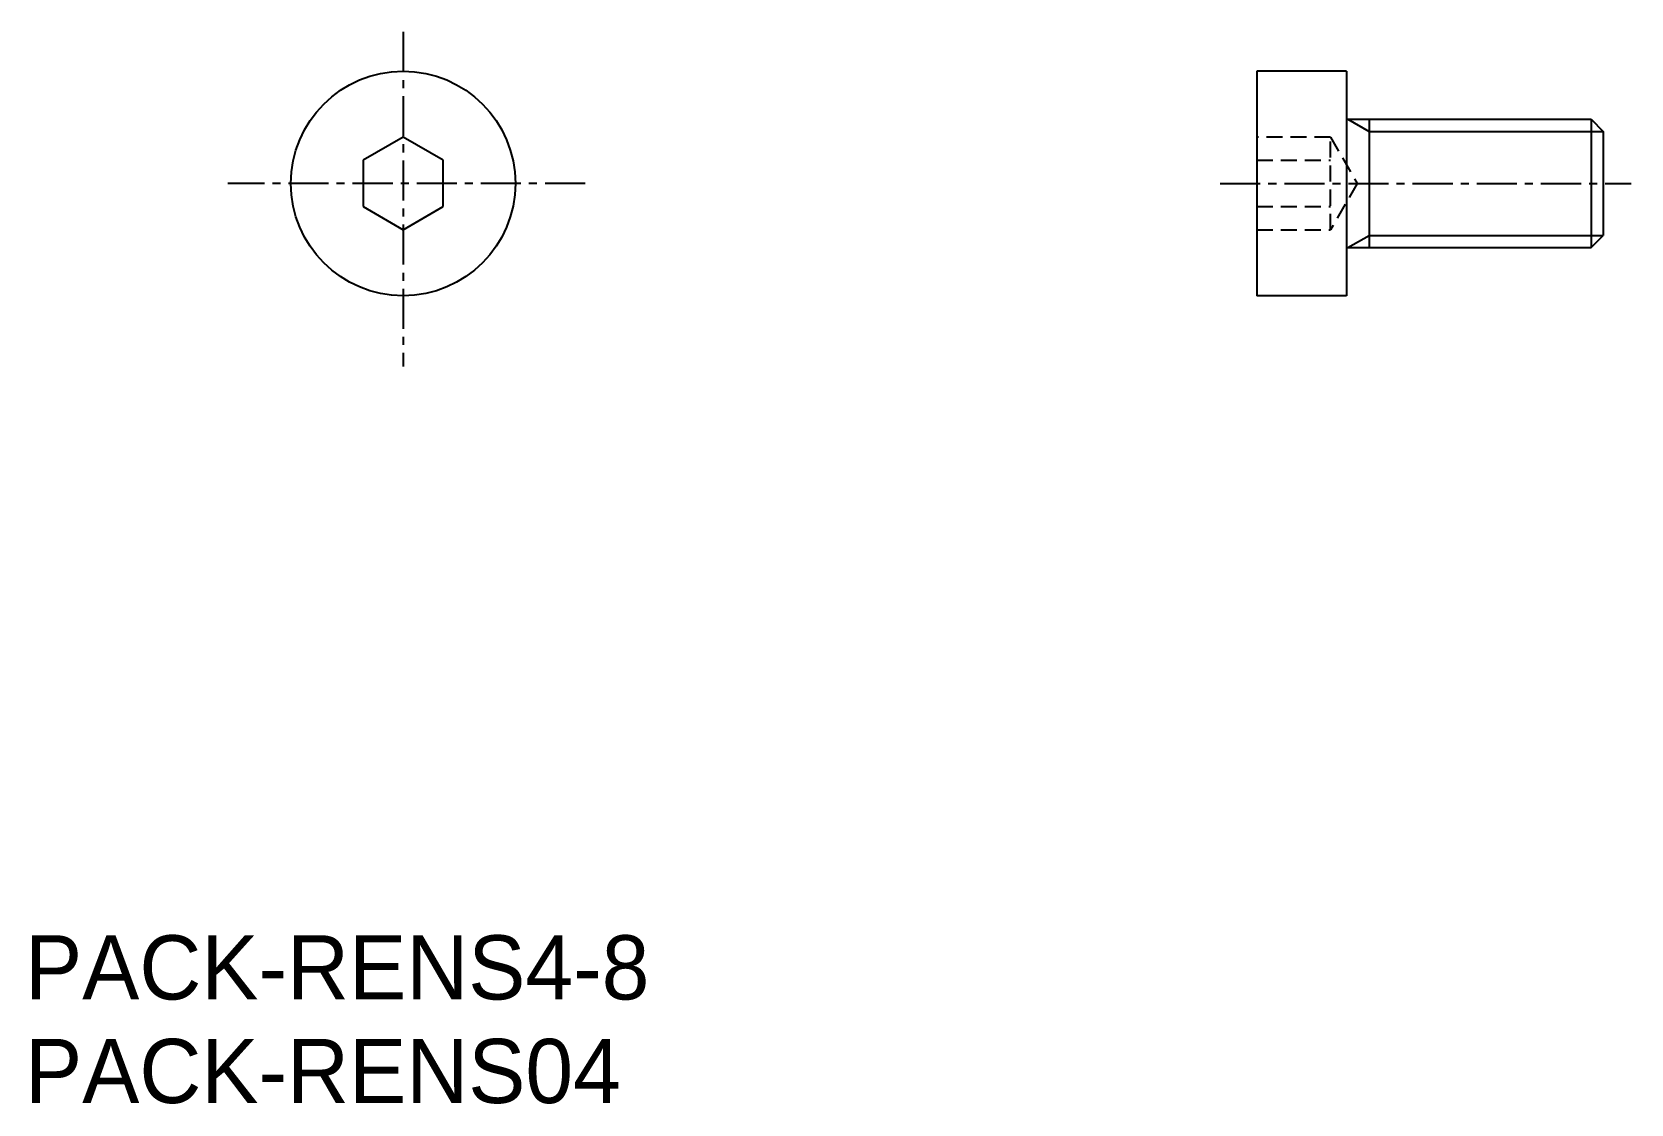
# Model space of a CAD drawing. Extents: x 28.7 to 78.6, y 18.8 to 52.2.
import ezdxf

# ---------------------------------------------------------------- set-up
doc = ezdxf.new("R2010")
doc.units = 0
doc.linetypes.add('CENTER', pattern=[2, 1.25, -0.25, 0.25, -0.25])
doc.linetypes.add('DASHED', pattern=[0.75, 0.5, -0.25])
doc.layers.get('0').update_dxf_attribs({"linetype": 'CONTINUOUS'})
doc.layers.add('CENTER', color=1, linetype='CENTER')

msp = doc.modelspace()

# ---------------------------------------------------------------- linework, layer by layer
at = {"color": 7, "linetype": 'CONTINUOUS'}
for p, q in [((69.685, 50.971), (66.885, 50.971)), ((66.885, 50.971), (66.885, 43.971)), ((69.685, 50.971), (69.685, 43.971)), ((69.685, 49.471), (77.306, 49.471)), ((70.385, 49.471), (70.385, 45.471)), ((77.306, 49.471), (77.306, 45.471)), ((77.306, 49.471), (77.685, 49.092)), ((40.269, 48.915), (39.019, 48.193)), ((41.519, 48.193), (40.269, 48.915)), ((77.685, 49.092), (77.685, 45.85)), ((39.019, 48.193), (39.019, 46.75)), ((41.519, 46.75), (41.519, 48.193)), ((39.019, 46.75), (40.269, 46.028)), ((40.269, 46.028), (41.519, 46.75)), ((69.685, 45.471), (77.306, 45.471)), ((77.306, 45.471), (77.685, 45.85)), ((69.685, 43.971), (66.885, 43.971))]:
    msp.add_line(p, q, dxfattribs=at)
at = {"color": 3, "linetype": 'CONTINUOUS'}
for p, q in [((69.729, 49.471), (70.385, 49.092)), ((70.385, 49.092), (77.685, 49.092)), ((69.729, 45.471), (70.385, 45.85)), ((70.385, 45.85), (77.685, 45.85))]:
    msp.add_line(p, q, dxfattribs=at)
at = {"color": 3, "linetype": 'DASHED'}
for p, q in [((69.185, 48.915), (66.885, 48.915)), ((69.185, 46.028), (69.185, 48.915)), ((69.185, 48.915), (70.019, 47.471)), ((66.885, 48.193), (69.185, 48.193)), ((70.019, 47.471), (69.185, 46.028)), ((66.885, 46.75), (69.185, 46.75)), ((66.885, 46.028), (69.185, 46.028))]:
    msp.add_line(p, q, dxfattribs=at)
at = {"color": 7, "linetype": 'CONTINUOUS'}
msp.add_circle((40.269, 47.471), 3.5, dxfattribs=at)
at = {"layer": 'CENTER', "color": 1, "linetype": 'CENTER'}
for p, q in [((40.269, 52.191), (40.269, 41.77)), ((45.943, 47.471), (34.8, 47.471)), ((65.745, 47.471), (78.553, 47.471))]:
    msp.add_line(p, q, dxfattribs=at)

# ---------------------------------------------------------------- texts
at = {"color": 7, "linetype": 'CONTINUOUS'}
for s, p in [('PACK-RENS4-8', (28.478, 22.045)), ('PACK-RENS04', (28.478, 18.817))]:
    msp.add_text(s, height=2, dxfattribs=at).set_placement(p)

doc.saveas('drawing.dxf')
